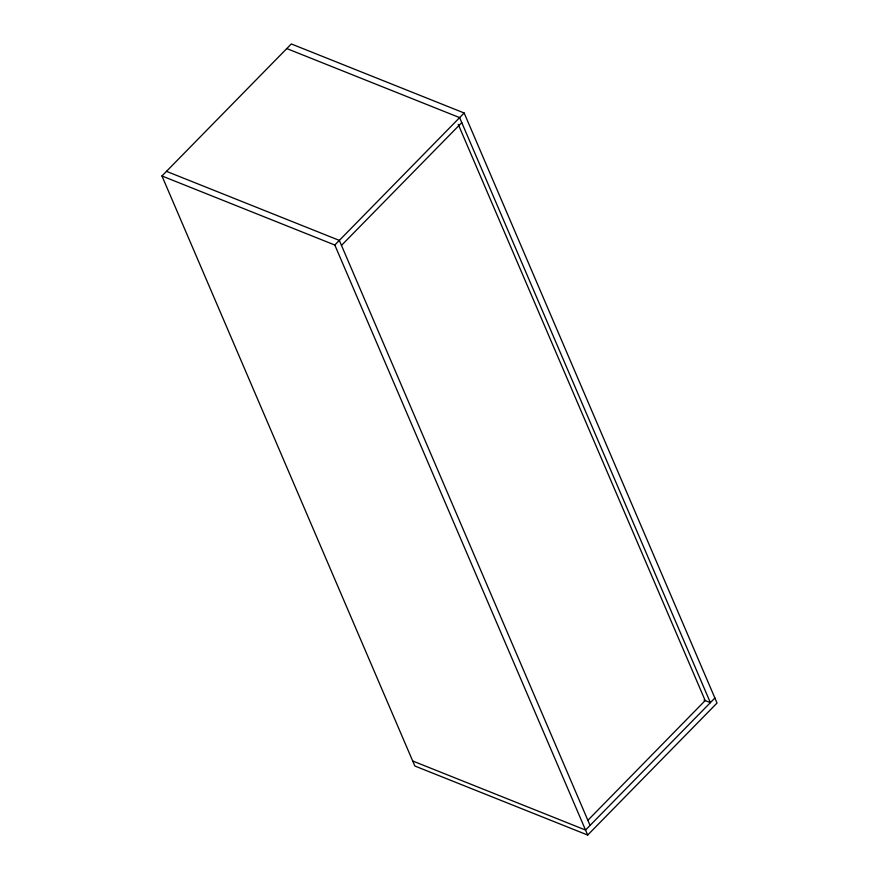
<?xml version="1.0" encoding="UTF-8"?>
<svg xmlns="http://www.w3.org/2000/svg" width="879" height="879" viewBox="0 0 879 879"><rect width="100%" height="100%" fill="white"/><g stroke="black" fill="none" stroke-linecap="round" stroke-linejoin="round"><path stroke-width="1.32" d="M161.956 175.965L291.312 43.95L464.156 112.995L717.044 703.035L587.688 835.05L414.844 766.005L161.956 175.965L334.8 245.021L587.688 835.05M334.8 245.021L464.156 112.995M341.47 245.406L461.783 122.631M587.743 820.426L705.189 700.563L458.223 124.346M714.902 698.014L585.535 830.04L412.69 760.983M286.785 48.576L459.629 117.621L710.375 702.64L704.013 700.102M166.483 171.35L339.327 240.396L590.062 825.414"/></g></svg>
